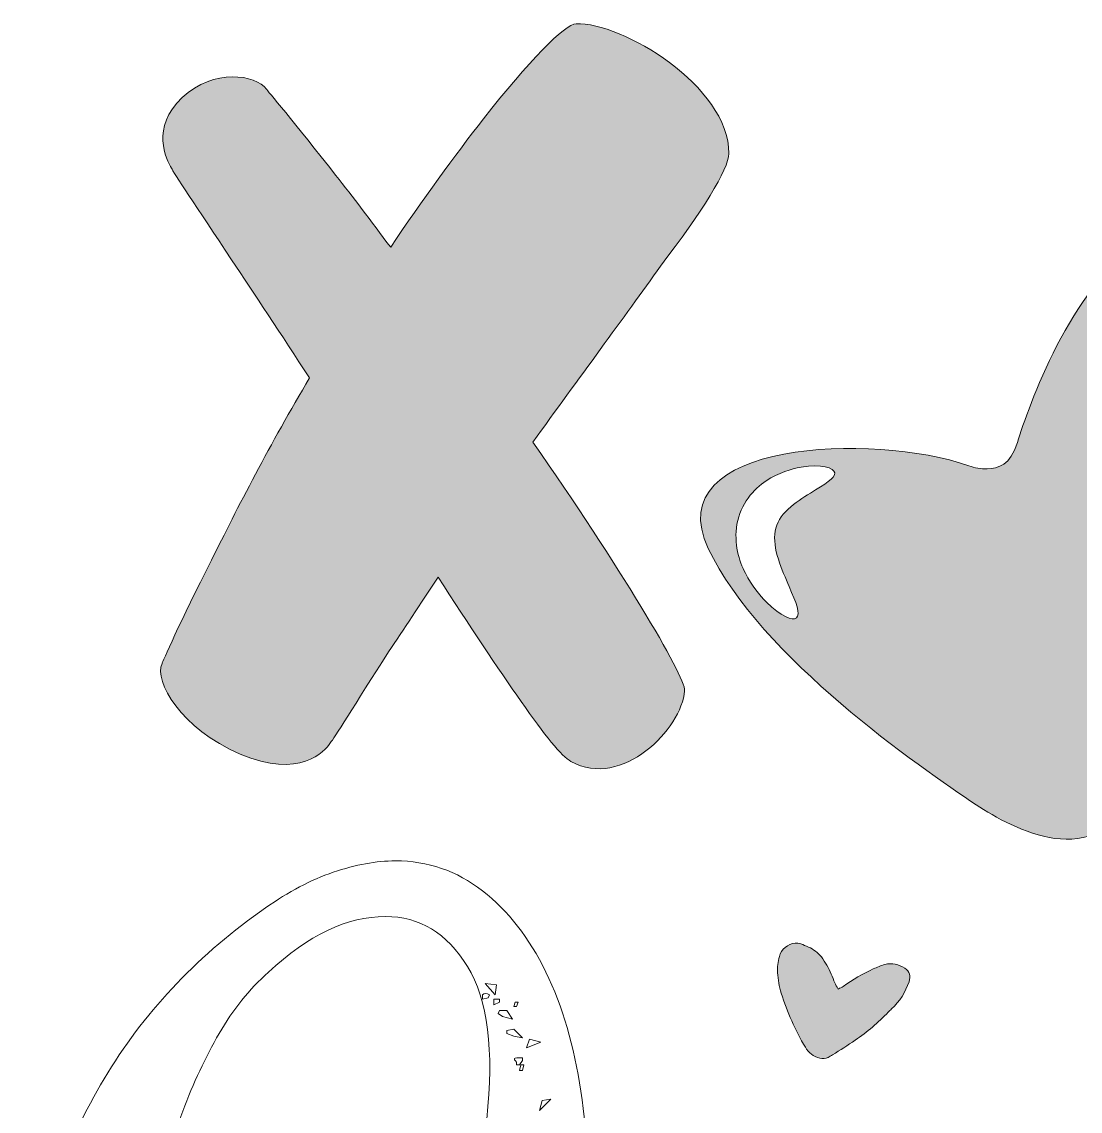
# Model space of a CAD drawing. Header units: inches. Extents: x 148 to 932, y -906 to -173.
# Drawn here: x 148.4 to 500.5, y -535.7 to -173.2 of the extents above; entities that cross this region are included whole.
import ezdxf

# ---------------------------------------------------------------- set-up
doc = ezdxf.new("R2010")
doc.units = ezdxf.units.IN
doc.header["$MEASUREMENT"] = 0
doc.layers.add('Layer 1', color=7, linetype='Continuous')

# ---------------------------------------------------------------- blocks, each defined once
blk = doc.blocks.new('block 3')
at = {"layer": 'Layer 1', "lineweight": 0}
for points in [[(306.37, -493.64), (302.58, -493.17), (305.9, -496.97), (306.37, -493.64)], [(305.43, -500.29), (307.32, -499.34), (307.32, -498.39), (305.43, -498.39), (305.43, -500.29)], [(312.07, -500.76), (313.02, -500.76), (313.49, -499.34), (312.55, -499.34), (312.07, -500.76)], [(308.27, -504.09), (311.6, -505.04), (309.7, -502.19), (307.32, -502.19), (306.85, -503.14), (308.27, -504.09)], [(312.07, -508.36), (309.7, -508.83), (309.7, -509.78), (312.07, -510.73), (314.92, -511.21), (312.07, -508.36)], [(321.09, -512.63), (317.29, -511.68), (316.34, -514.53), (321.09, -512.63)], [(313.97, -522.12), (314.92, -522.12), (315.39, -520.23), (314.44, -520.23), (313.97, -522.12)], [(320.62, -535.41), (324.41, -531.62), (321.56, -532.09), (320.62, -535.41)]]:
    blk.add_lwpolyline(points, dxfattribs=at)
for points, knots in [([(211.91, -648.87), (212.86, -653.61), (212.22, -657.81), (210.01, -661.45), (207.8, -665.08), (204.79, -668.17), (200.99, -670.7), (196.25, -673.55), (191.5, -675.06), (186.75, -675.21), (182.01, -675.37), (177.42, -674.42), (172.99, -672.36), (168.55, -670.31), (164.6, -667.3), (161.12, -663.34), (157.64, -659.39), (154.95, -655.04), (153.05, -650.29), (150.2, -640.8), (148.7, -630.99), (148.54, -620.86), (148.38, -610.73), (149.09, -600.92), (150.68, -591.43), (155.11, -567.06), (163.89, -544.2), (177.02, -522.84), (190.15, -501.47), (207.64, -483.2), (229.48, -468.01), (237.07, -462.63), (244.58, -458.68), (252.02, -456.14), (259.46, -453.62), (266.34, -452.35), (272.67, -452.35), (283.43, -452.35), (293.08, -455.67), (301.63, -462.31), (310.17, -468.96), (317.21, -477.98), (322.75, -489.37), (328.28, -500.76), (332.16, -513.98), (334.38, -529.01), (336.59, -544.04), (337.07, -560.1), (335.8, -577.19), (335.17, -580.67), (334.69, -584.23), (334.38, -587.87), (334.06, -591.51), (333.59, -595.23), (332.96, -599.02), (332.01, -603.46), (330.74, -608.84), (329.16, -615.16), (327.57, -621.5), (325.75, -627.98), (323.7, -634.62), (321.64, -641.27), (319.58, -647.92), (317.53, -654.56), (315.47, -661.21), (313.49, -667.07), (311.6, -672.12), (308.11, -682.26), (304.87, -692.38), (301.87, -702.5), (298.85, -712.64), (296.41, -721.97), (294.51, -730.51), (294.51, -730.51), (292.61, -730.03), (292.61, -730.03), (292.61, -730.03), (291.66, -731.93), (291.66, -731.93), (291.66, -731.93), (292.61, -734.31), (292.61, -734.31), (292.61, -734.31), (293.08, -734.31), (293.08, -734.31), (293.39, -734.31), (293.71, -734.15), (294.03, -733.83), (292.45, -741.12), (291.34, -747.44), (290.71, -752.82), (290.07, -761.05), (290.78, -767.14), (292.85, -771.1), (294.9, -775.05), (297.99, -777.5), (302.1, -778.45), (310.96, -779.71), (319.98, -776.79), (329.16, -769.67), (338.33, -762.55), (347.12, -753.21), (355.5, -741.67), (363.89, -730.12), (371.72, -717.3), (379, -703.22), (386.28, -689.14), (392.29, -675.61), (397.04, -662.63), (398.94, -651.56), (400.99, -640.64), (403.21, -629.88), (405.42, -619.12), (407.48, -608.2), (409.38, -597.12), (410.33, -592.07), (413.02, -588.42), (417.45, -586.21), (421.88, -584), (426.62, -582.88), (431.69, -582.88), (437.39, -582.88), (442.37, -584.39), (446.64, -587.39), (450.92, -590.41), (452.89, -593.64), (452.58, -597.12), (447.83, -611.68), (443.4, -628.06), (439.29, -646.25), (435.17, -664.45), (431.37, -682.09), (427.89, -699.18), (423.78, -720.07), (419.42, -740.88), (414.84, -761.6), (410.25, -782.32), (404.47, -801.71), (397.51, -819.75), (401.62, -820.06), (405.5, -820.23), (409.14, -820.23), (412.78, -820.23), (416.34, -820.23), (419.82, -820.23), (427.73, -820.23), (436.51, -820.3), (446.17, -820.46), (455.82, -820.62), (465.63, -820.38), (475.6, -819.75), (485.57, -819.11), (495.3, -818.01), (504.79, -816.43), (514.29, -814.84), (522.83, -812.47), (530.43, -809.31), (538.02, -806.14), (544.27, -801.87), (549.18, -796.49), (554.08, -791.11), (557.01, -784.31), (557.96, -776.08), (559.86, -776.39), (561.67, -777.66), (563.42, -779.88), (565.15, -782.09), (566.58, -784.94), (567.69, -788.42), (568.79, -791.9), (569.35, -795.85), (569.35, -800.29), (569.35, -804.72), (568.56, -809.14), (566.98, -813.58), (565.08, -819.28), (561.67, -824.26), (556.77, -828.53), (551.86, -832.8), (545.85, -836.28), (538.73, -838.98), (531.61, -841.66), (523.7, -843.72), (515, -845.15), (506.29, -846.57), (497.2, -847.28), (487.7, -847.28), (470.3, -847.28), (452.97, -846.49), (435.73, -844.91), (418.47, -843.32), (403.21, -840.95), (389.92, -837.79), (386.43, -845.07), (382.48, -852.27), (378.05, -859.39), (373.62, -866.51), (369.19, -873.23), (364.76, -879.56), (357.17, -888.74), (348.93, -895.46), (340.08, -899.73), (331.21, -904.01), (322.83, -906.14), (314.92, -906.14), (306.06, -906.14), (298.62, -904.56), (292.61, -901.4), (284.7, -897.91), (278.44, -892.3), (273.86, -884.55), (269.27, -876.79), (267.29, -868.96), (267.92, -861.05), (268.24, -856.93), (269.19, -854.16), (270.77, -852.74), (272.35, -851.32), (273.86, -850.76), (275.28, -851.08), (276.71, -851.39), (278.05, -852.34), (279.32, -853.93), (280.58, -855.51), (281.22, -857.41), (281.22, -859.62), (281.85, -865.63), (283.98, -870.22), (287.62, -873.39), (291.26, -876.55), (295.77, -878.14), (301.15, -878.14), (307.48, -878.14), (313.26, -876.79), (318.48, -874.1), (323.7, -871.41), (328.37, -867.93), (332.48, -863.66), (336.59, -859.39), (340.32, -854.64), (343.64, -849.42), (346.96, -844.2), (349.88, -839.21), (352.42, -834.47), (335.64, -835.42), (320.53, -835.49), (307.09, -834.7), (293.63, -833.91), (284.38, -833.83), (279.32, -834.47), (273.93, -835.1), (271.17, -834.38), (271.01, -832.33), (270.85, -830.27), (272.03, -828.06), (274.57, -825.68), (277.1, -823.31), (280.5, -821.09), (284.78, -819.04), (289.05, -816.98), (292.92, -816.11), (296.41, -816.43), (296.41, -816.43), (360.01, -818.33), (360.01, -818.33), (365.71, -804.4), (370.61, -789.45), (374.73, -773.47), (378.84, -757.49), (382.48, -741.59), (385.65, -725.76), (385.65, -725.76), (384.7, -725.76), (384.7, -725.76), (379.31, -735.89), (373.46, -745.46), (367.13, -754.48), (360.8, -763.5), (354.08, -771.49), (346.96, -778.45), (339.84, -785.41), (332.32, -790.95), (324.41, -795.07), (316.5, -799.18), (308.27, -801.24), (299.73, -801.24), (283.9, -801.24), (271.88, -795.62), (263.65, -784.39), (255.42, -773.15), (252.1, -758.52), (253.68, -740.48), (253.68, -738.58), (253.84, -736.37), (254.16, -733.83), (254.47, -731.3), (254.95, -728.93), (255.58, -726.71), (256.53, -722.6), (257.96, -717.38), (259.86, -711.05), (261.75, -704.72), (263.96, -697.6), (266.5, -689.69), (269.66, -679.88), (273.06, -668.97), (276.71, -656.93), (280.34, -644.91), (283.9, -632.41), (287.39, -619.43), (290.87, -606.46), (294.03, -593.09), (296.88, -579.32), (299.73, -565.56), (301.78, -551.87), (303.05, -538.26), (305.58, -515.48), (303.44, -498.55), (296.64, -487.47), (289.83, -476.4), (280.74, -470.86), (269.35, -470.86), (256.69, -470.86), (243.72, -477.03), (230.43, -489.37), (224.09, -495.07), (218.63, -501.87), (214.05, -509.78), (209.46, -517.7), (205.42, -526.32), (201.94, -535.65), (198.46, -544.99), (195.45, -554.96), (192.92, -565.56), (190.39, -576.16), (188.18, -587.15), (186.28, -598.55), (185.01, -606.14), (184.54, -614.21), (184.86, -622.76), (185.17, -631.3), (186.43, -638.58), (188.65, -644.59), (190.86, -650.61), (193.87, -654.41), (197.67, -655.99), (201.47, -657.57), (206.22, -655.2), (211.91, -648.87)], [0, 0, 0, 0, 1, 1, 1, 2, 2, 2, 3, 3, 3, 4, 4, 4, 5, 5, 5, 6, 6, 6, 7, 7, 7, 8, 8, 8, 9, 9, 9, 10, 10, 10, 11, 11, 11, 12, 12, 12, 13, 13, 13, 14, 14, 14, 15, 15, 15, 16, 16, 16, 17, 17, 17, 18, 18, 18, 19, 19, 19, 20, 20, 20, 21, 21, 21, 22, 22, 22, 23, 23, 23, 24, 24, 24, 25, 25, 25, 26, 26, 26, 27, 27, 27, 28, 28, 28, 29, 29, 29, 30, 30, 30, 31, 31, 31, 32, 32, 32, 33, 33, 33, 34, 34, 34, 35, 35, 35, 36, 36, 36, 37, 37, 37, 38, 38, 38, 39, 39, 39, 40, 40, 40, 41, 41, 41, 42, 42, 42, 43, 43, 43, 44, 44, 44, 45, 45, 45, 46, 46, 46, 47, 47, 47, 48, 48, 48, 49, 49, 49, 50, 50, 50, 51, 51, 51, 52, 52, 52, 53, 53, 53, 54, 54, 54, 55, 55, 55, 56, 56, 56, 57, 57, 57, 58, 58, 58, 59, 59, 59, 60, 60, 60, 61, 61, 61, 62, 62, 62, 63, 63, 63, 64, 64, 64, 65, 65, 65, 66, 66, 66, 67, 67, 67, 68, 68, 68, 69, 69, 69, 70, 70, 70, 71, 71, 71, 72, 72, 72, 73, 73, 73, 74, 74, 74, 75, 75, 75, 76, 76, 76, 77, 77, 77, 78, 78, 78, 79, 79, 79, 80, 80, 80, 81, 81, 81, 82, 82, 82, 83, 83, 83, 84, 84, 84, 85, 85, 85, 86, 86, 86, 87, 87, 87, 88, 88, 88, 89, 89, 89, 90, 90, 90, 91, 91, 91, 92, 92, 92, 93, 93, 93, 94, 94, 94, 95, 95, 95, 96, 96, 96, 97, 97, 97, 98, 98, 98, 99, 99, 99, 100, 100, 100, 101, 101, 101, 102, 102, 102, 103, 103, 103, 104, 104, 104, 105, 105, 105, 106, 106, 106, 107, 107, 107, 108, 108, 108, 109, 109, 109, 110, 110, 110, 111, 111, 111, 112, 112, 112, 113, 113, 113, 114, 114, 114, 115, 115, 115, 116, 116, 116, 116]), ([(301.63, -498.39), (301.63, -498.39), (303.53, -497.92), (303.53, -497.92), (303.53, -497.92), (304, -496.97), (304, -496.97), (303.05, -496.33), (302.26, -496.33), (301.63, -496.97), (301.63, -496.97), (301.63, -498.39), (301.63, -498.39)], [0, 0, 0, 0, 1, 1, 1, 2, 2, 2, 3, 3, 3, 4, 4, 4, 4]), ([(314.92, -518.8), (314.92, -518.8), (314.92, -517.85), (314.92, -517.85), (313.33, -517.85), (312.46, -517.93), (312.31, -518.09), (312.14, -518.25), (312.38, -518.65), (313.02, -519.28), (313.02, -519.28), (313.02, -520.23), (313.02, -520.23), (313.02, -520.23), (313.97, -520.23), (313.97, -520.23), (313.97, -520.23), (314.92, -518.8), (314.92, -518.8)], [0, 0, 0, 0, 1, 1, 1, 2, 2, 2, 3, 3, 3, 4, 4, 4, 5, 5, 5, 6, 6, 6, 6])]:
    blk.add_open_spline(points, degree=3, knots=knots, dxfattribs=at)
blk = doc.blocks.new('block 4')
at = {"layer": 'Layer 1', "true_color": 0x08ccda}
h = blk.add_hatch(color=132, dxfattribs=at)
h.dxf.hatch_style = 2
edge = h.paths.add_edge_path()
edge.add_spline(control_points=[(318.44, -313.04), (346.49, -353.35), (369.27, -390.86), (368.92, -395.77), (367.87, -408.39), (348.24, -428.72), (331.06, -419.26), (325.1, -416.1), (307.57, -389.81), (286.89, -357.91), (280.93, -367.02), (275.32, -375.44), (270.42, -382.8), (259.2, -400.33), (251.84, -412.25), (251.14, -412.95), (249.03, -416.1), (240.97, -425.22), (220.99, -416.8), (201.36, -408.39), (192.24, -392.62), (195.05, -386.66), (195.05, -386.66), (201.01, -372.63), (211.52, -352.3), (219.94, -335.13), (231.15, -313.39), (244.13, -291.66), (234.66, -277.28), (225.55, -263.26), (218.18, -252.4), (206.62, -234.87), (198.55, -222.95), (198.2, -221.9), (196.45, -219.09), (191.19, -208.23), (201.71, -198.41), (212.22, -188.6), (226.25, -190.7), (229.75, -195.61), (229.75, -195.61), (239.22, -206.82), (252.89, -224.35), (258.5, -231.36), (264.46, -239.42), (271.12, -248.19), (281.63, -232.41), (292.5, -217.69), (301.96, -205.42), (317.04, -186.49), (328.96, -173.87), (332.81, -173.87), (347.89, -173.17), (383.64, -194.55), (383.64, -216.99), (383.64, -222.25), (374.53, -236.62), (360.86, -254.5), (348.94, -271.32), (333.51, -292.01), (318.44, -313.04)], knot_values=[0, 0, 0, 0, 1, 1, 1, 2, 2, 2, 3, 3, 3, 4, 4, 4, 5, 5, 5, 6, 6, 6, 7, 7, 7, 8, 8, 8, 9, 9, 9, 10, 10, 10, 11, 11, 11, 12, 12, 12, 13, 13, 13, 14, 14, 14, 15, 15, 15, 16, 16, 16, 17, 17, 17, 18, 18, 18, 19, 19, 19, 20, 20, 20, 20], degree=3, periodic=1)
at = {"layer": 'Layer 1', "true_color": 0xce0100}
h = blk.add_hatch(color=12, dxfattribs=at)
h.dxf.hatch_style = 2
edge = h.paths.add_edge_path()
edge.add_spline(control_points=[(520.69, -247.75), (497.37, -260.49), (483.22, -301.7), (479.63, -313.11), (477.24, -320.73), (473.34, -321.76), (469.56, -321.91), (467.48, -322), (465.42, -321.57), (463.44, -320.88), (431.8, -309.76), (359.77, -312.55), (376.79, -348.38), (394.13, -384.85), (447.34, -421.18), (465.88, -433.73), (478.43, -441.7), (505.34, -457.05), (519.69, -428.9), (544.39, -386.24), (554.17, -312.91), (554.36, -289.43), (554.55, -265.94), (544.01, -234.97), (520.69, -247.75)], knot_values=[0, 0, 0, 0, 1, 1, 1, 2, 2, 2, 3, 3, 3, 4, 4, 4, 5, 5, 5, 6, 6, 6, 7, 7, 7, 8, 8, 8, 8], degree=3, periodic=1)
edge = h.paths.add_edge_path()
edge.add_spline(control_points=[(410.75, -329.97), (408.34, -331.42), (405.59, -333.22), (403.32, -335.37), (401, -337.55), (399.54, -339.89), (399.01, -342.62), (398.56, -345.39), (399.01, -348.74), (400.09, -352.01), (401.12, -355.31), (402.55, -358.38), (403.67, -361.08), (406.07, -366.46), (407.48, -370.29), (406.09, -371.51), (404.8, -372.63), (400.95, -370.96), (396.19, -366.32), (393.89, -363.92), (391.29, -360.86), (389.13, -356.65), (387.01, -352.52), (385.24, -346.85), (386.31, -340.3), (386.89, -337.07), (388.3, -334.03), (390.07, -331.62), (391.86, -329.18), (393.96, -327.29), (396.07, -325.92), (400.28, -323.15), (404.32, -321.95), (407.69, -321.36), (414.44, -320.26), (418.64, -321.55), (418.84, -323.27), (419.08, -325.06), (415.61, -327), (410.75, -329.97)], knot_values=[0, 0, 0, 0, 1, 1, 1, 2, 2, 2, 3, 3, 3, 4, 4, 4, 5, 5, 5, 6, 6, 6, 7, 7, 7, 8, 8, 8, 9, 9, 9, 10, 10, 10, 11, 11, 11, 12, 12, 12, 13, 13, 13, 13], degree=3, periodic=1)
at = {"layer": 'Layer 1', "lineweight": 0}
for points, knots in [([(318.44, -313.04), (346.49, -353.35), (369.27, -390.86), (368.92, -395.77), (367.87, -408.39), (348.24, -428.72), (331.06, -419.26), (325.1, -416.1), (307.57, -389.81), (286.89, -357.91), (280.93, -367.02), (275.32, -375.44), (270.42, -382.8), (259.2, -400.33), (251.84, -412.25), (251.14, -412.95), (249.03, -416.1), (240.97, -425.22), (220.99, -416.8), (201.36, -408.39), (192.24, -392.62), (195.05, -386.66), (195.05, -386.66), (201.01, -372.63), (211.52, -352.3), (219.94, -335.13), (231.15, -313.39), (244.13, -291.66), (234.66, -277.28), (225.55, -263.26), (218.18, -252.4), (206.62, -234.87), (198.55, -222.95), (198.2, -221.9), (196.45, -219.09), (191.19, -208.23), (201.71, -198.41), (212.22, -188.6), (226.25, -190.7), (229.75, -195.61), (229.75, -195.61), (239.22, -206.82), (252.89, -224.35), (258.5, -231.36), (264.46, -239.42), (271.12, -248.19), (281.63, -232.41), (292.5, -217.69), (301.96, -205.42), (317.04, -186.49), (328.96, -173.87), (332.81, -173.87), (347.89, -173.17), (383.64, -194.55), (383.64, -216.99), (383.64, -222.25), (374.53, -236.62), (360.86, -254.5), (348.94, -271.32), (333.51, -292.01), (318.44, -313.04)], [0, 0, 0, 0, 1, 1, 1, 2, 2, 2, 3, 3, 3, 4, 4, 4, 5, 5, 5, 6, 6, 6, 7, 7, 7, 8, 8, 8, 9, 9, 9, 10, 10, 10, 11, 11, 11, 12, 12, 12, 13, 13, 13, 14, 14, 14, 15, 15, 15, 16, 16, 16, 17, 17, 17, 18, 18, 18, 19, 19, 19, 20, 20, 20, 20]), ([(520.69, -247.75), (497.37, -260.49), (483.22, -301.7), (479.63, -313.11), (477.24, -320.73), (473.34, -321.76), (469.56, -321.91), (467.48, -322), (465.42, -321.57), (463.44, -320.88), (431.8, -309.76), (359.77, -312.55), (376.79, -348.38), (394.13, -384.85), (447.34, -421.18), (465.88, -433.73), (478.43, -441.7), (505.34, -457.05), (519.69, -428.9), (544.39, -386.24), (554.17, -312.91), (554.36, -289.43), (554.55, -265.94), (544.01, -234.97), (520.69, -247.75)], [0, 0, 0, 0, 1, 1, 1, 2, 2, 2, 3, 3, 3, 4, 4, 4, 5, 5, 5, 6, 6, 6, 7, 7, 7, 8, 8, 8, 8]), ([(410.75, -329.97), (408.34, -331.42), (405.59, -333.22), (403.32, -335.37), (401, -337.55), (399.54, -339.89), (399.01, -342.62), (398.56, -345.39), (399.01, -348.74), (400.09, -352.01), (401.12, -355.31), (402.55, -358.38), (403.67, -361.08), (406.07, -366.46), (407.48, -370.29), (406.09, -371.51), (404.8, -372.63), (400.95, -370.96), (396.19, -366.32), (393.89, -363.92), (391.29, -360.86), (389.13, -356.65), (387.01, -352.52), (385.24, -346.85), (386.31, -340.3), (386.89, -337.07), (388.3, -334.03), (390.07, -331.62), (391.86, -329.18), (393.96, -327.29), (396.07, -325.92), (400.28, -323.15), (404.32, -321.95), (407.69, -321.36), (414.44, -320.26), (418.64, -321.55), (418.84, -323.27), (419.08, -325.06), (415.61, -327), (410.75, -329.97)], [0, 0, 0, 0, 1, 1, 1, 2, 2, 2, 3, 3, 3, 4, 4, 4, 5, 5, 5, 6, 6, 6, 7, 7, 7, 8, 8, 8, 9, 9, 9, 10, 10, 10, 11, 11, 11, 12, 12, 12, 13, 13, 13, 13])]:
    blk.add_open_spline(points, degree=3, knots=knots, dxfattribs=at)
blk = doc.blocks.new('block 2')
at = {"layer": 'Layer 1', "true_color": 0xffffff}
h = blk.add_hatch(color=7, dxfattribs=at)
h.dxf.hatch_style = 2
edge = h.paths.add_edge_path()
edge.add_spline(control_points=[(419.96, -494.99), (420.66, -494.65), (421.2, -494.47), (421.64, -494.16), (424.8, -491.88), (428.13, -489.9), (431.69, -488.31), (432.94, -487.75), (434.22, -487.21), (435.54, -486.84), (437.92, -486.18), (440.16, -486.83), (442.16, -488.1), (443.76, -489.1), (444.18, -490.73), (443.58, -492.55), (442.41, -496.07), (440.45, -499.09), (437.76, -501.63), (437.4, -501.98), (437.01, -502.3), (436.67, -502.66), (433.36, -506.21), (429.65, -509.29), (425.66, -512.02), (423.19, -513.73), (420.63, -515.31), (418.1, -516.94), (417.63, -517.24), (417.13, -517.52), (416.62, -517.76), (415.75, -518.17), (414.86, -518.24), (413.89, -517.99), (411.76, -517.45), (410.18, -516.24), (409.07, -514.37), (405.69, -508.7), (403.09, -502.67), (401.04, -496.4), (400.32, -494.19), (400.01, -491.88), (399.84, -489.57), (399.7, -487.73), (400.01, -485.94), (400.44, -484.18), (401.04, -481.8), (403.31, -479.9), (405.7, -479.75), (406.31, -479.71), (406.95, -479.81), (407.54, -480), (408.42, -480.29), (409.27, -480.7), (410.14, -481.06), (411.85, -481.78), (413.27, -482.86), (414.41, -484.33), (415.77, -486.08), (416.79, -488.01), (417.68, -490.02), (418.11, -491), (418.47, -492), (418.9, -492.97), (419.18, -493.59), (419.53, -494.18), (419.96, -494.99)], knot_values=[0, 0, 0, 0, 1, 1, 1, 2, 2, 2, 3, 3, 3, 4, 4, 4, 5, 5, 5, 6, 6, 6, 7, 7, 7, 8, 8, 8, 9, 9, 9, 10, 10, 10, 11, 11, 11, 12, 12, 12, 13, 13, 13, 14, 14, 14, 15, 15, 15, 16, 16, 16, 17, 17, 17, 18, 18, 18, 19, 19, 19, 20, 20, 20, 21, 21, 21, 22, 22, 22, 22], degree=3, periodic=1)
at = {"layer": 'Layer 1', "lineweight": 0}
blk.add_open_spline([(419.96, -494.99), (420.66, -494.65), (421.2, -494.47), (421.64, -494.16), (424.8, -491.88), (428.13, -489.9), (431.69, -488.31), (432.94, -487.75), (434.22, -487.21), (435.54, -486.84), (437.92, -486.18), (440.16, -486.83), (442.16, -488.1), (443.76, -489.1), (444.18, -490.73), (443.58, -492.55), (442.41, -496.07), (440.45, -499.09), (437.76, -501.63), (437.4, -501.98), (437.01, -502.3), (436.67, -502.66), (433.36, -506.21), (429.65, -509.29), (425.66, -512.02), (423.19, -513.73), (420.63, -515.31), (418.1, -516.94), (417.63, -517.24), (417.13, -517.52), (416.62, -517.76), (415.75, -518.17), (414.86, -518.24), (413.89, -517.99), (411.76, -517.45), (410.18, -516.24), (409.07, -514.37), (405.69, -508.7), (403.09, -502.67), (401.04, -496.4), (400.32, -494.19), (400.01, -491.88), (399.84, -489.57), (399.7, -487.73), (400.01, -485.94), (400.44, -484.18), (401.04, -481.8), (403.31, -479.9), (405.7, -479.75), (406.31, -479.71), (406.95, -479.81), (407.54, -480), (408.42, -480.29), (409.27, -480.7), (410.14, -481.06), (411.85, -481.78), (413.27, -482.86), (414.41, -484.33), (415.77, -486.08), (416.79, -488.01), (417.68, -490.02), (418.11, -491), (418.47, -492), (418.9, -492.97), (419.18, -493.59), (419.53, -494.18), (419.96, -494.99)], degree=3, knots=[0, 0, 0, 0, 1, 1, 1, 2, 2, 2, 3, 3, 3, 4, 4, 4, 5, 5, 5, 6, 6, 6, 7, 7, 7, 8, 8, 8, 9, 9, 9, 10, 10, 10, 11, 11, 11, 12, 12, 12, 13, 13, 13, 14, 14, 14, 15, 15, 15, 16, 16, 16, 17, 17, 17, 18, 18, 18, 19, 19, 19, 20, 20, 20, 21, 21, 21, 22, 22, 22, 22], dxfattribs=at)
at = {"layer": 'Layer 1'}
for name in ['block 4', 'block 3']:
    blk.add_blockref(name, (0, 0), dxfattribs=at)

msp = doc.modelspace()

# ---------------------------------------------------------------- block references
at = {"layer": 'Layer 1'}
msp.add_blockref('block 2', (0, 0), dxfattribs=at)

doc.saveas('drawing.dxf')
